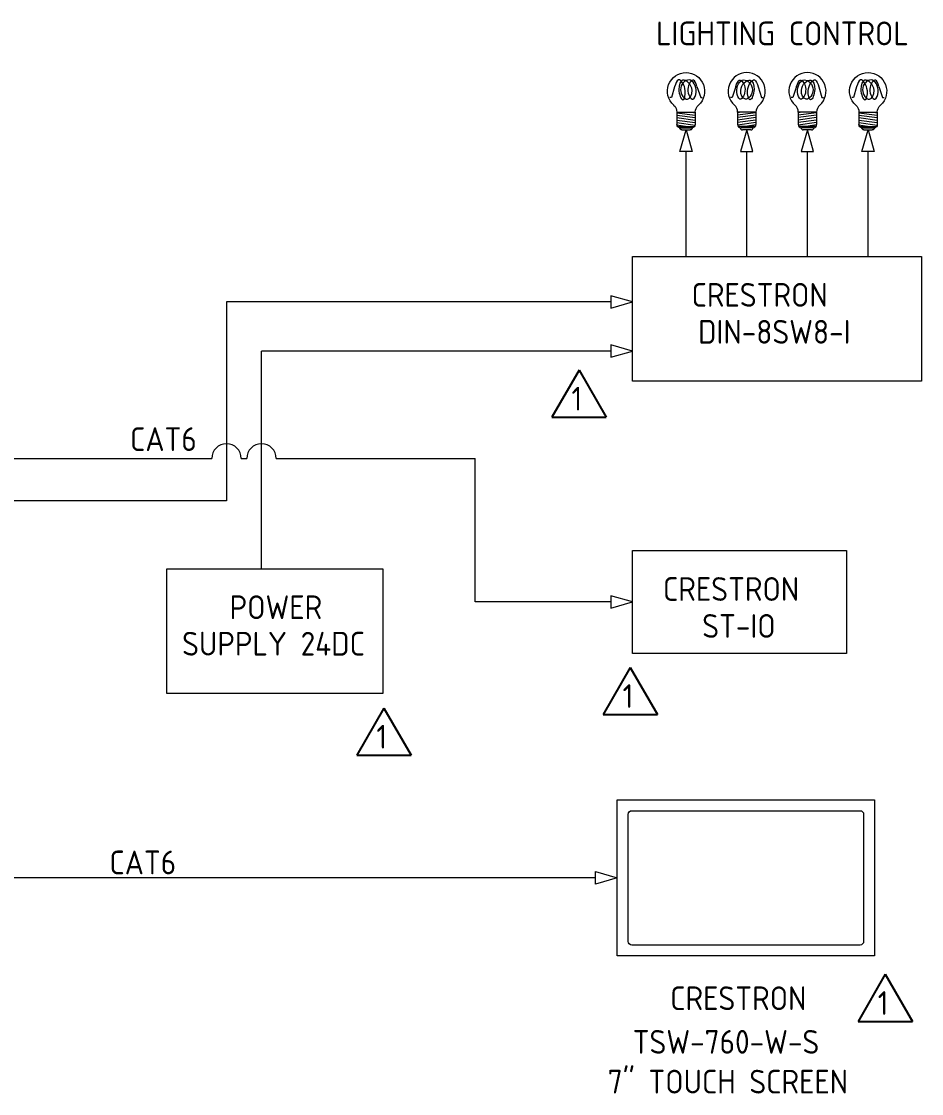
# Model space of a CAD drawing. Header units: millimetres. Extents: x 52029 to 181395, y -167683 to -9934.
# Drawn here: x 69059 to 78537, y -108633 to -97345 of the extents above; entities that cross this region are included whole.
import ezdxf
from ezdxf.enums import TextEntityAlignment as Align

# ---------------------------------------------------------------- set-up
doc = ezdxf.new("R2010")
doc.units = ezdxf.units.MM
doc.header["$LTSCALE"] = 3
doc.layers.add('FUR', color=8, linetype='Continuous', lineweight=5)
doc.layers.add('Layer1', color=7, linetype='Continuous')
doc.styles.add('style1', font='isocp.shx', dxfattribs={"height": 1})

msp = doc.modelspace()

# ---------------------------------------------------------------- linework, layer by layer
at = {"layer": 'FUR', "color": 40}
for p, q in [((75936, -98034), (75904, -98145)), ((76172, -98029), (76211, -98145)), ((76582, -98029), (76543, -98145)), ((76817, -98034), (76850, -98145)), ((77221, -98029), (77182, -98145)), ((77456, -98034), (77488, -98145)), ((77853, -98034), (77820, -98145)), ((78088, -98029), (78127, -98145)), ((75904, -98145), (75887, -98145)), ((76211, -98145), (76228, -98145)), ((76543, -98145), (76526, -98145)), ((76850, -98145), (76866, -98145)), ((77182, -98145), (77165, -98145)), ((77488, -98145), (77505, -98145)), ((77820, -98145), (77804, -98145)), ((78127, -98145), (78144, -98145))]:
    msp.add_line(p, q, dxfattribs=at)
at = {"layer": 'FUR', "color": 8}
for p, q in [((75961, -98301), (76154, -98301)), ((75961, -98306), (76154, -98333)), ((76113, -98301), (76154, -98307)), ((76641, -98301), (76600, -98307)), ((76793, -98301), (76600, -98301)), ((76793, -98306), (76600, -98333)), ((77280, -98301), (77238, -98307)), ((77432, -98301), (77238, -98301)), ((77432, -98306), (77238, -98333)), ((77877, -98301), (78070, -98301)), ((77877, -98306), (78070, -98333)), ((78029, -98301), (78070, -98307)), ((75961, -98332), (76154, -98358)), ((75961, -98358), (76154, -98384)), ((75961, -98383), (76154, -98410)), ((75961, -98409), (76154, -98436)), ((76793, -98332), (76600, -98358)), ((76793, -98358), (76600, -98384)), ((76793, -98383), (76600, -98410)), ((76793, -98409), (76600, -98436)), ((77432, -98332), (77238, -98358)), ((77432, -98358), (77238, -98384)), ((77432, -98383), (77238, -98410)), ((77432, -98409), (77239, -98436)), ((77877, -98332), (78070, -98358)), ((77877, -98358), (78070, -98384)), ((77877, -98383), (78070, -98410)), ((77877, -98409), (78070, -98436)), ((75961, -98435), (76071, -98450)), ((75967, -98450), (76148, -98450)), ((76787, -98450), (76605, -98450)), ((76793, -98435), (76682, -98450)), ((77426, -98450), (77244, -98450)), ((77432, -98435), (77321, -98450)), ((77877, -98435), (77988, -98450)), ((77883, -98450), (78064, -98450))]:
    msp.add_line(p, q, dxfattribs=at)
at = {"layer": 'FUR'}
for p, q in [((75961, -98302), (75961, -98431)), ((76154, -98302), (76154, -98431)), ((76600, -98302), (76600, -98431)), ((76793, -98302), (76793, -98431)), ((77238, -98302), (77238, -98431)), ((77432, -98302), (77432, -98431)), ((77877, -98302), (77877, -98431)), ((78070, -98302), (78070, -98431)), ((75995, -98465), (76120, -98465)), ((76013, -98488), (76101, -98488)), ((76759, -98465), (76633, -98465)), ((76740, -98488), (76652, -98488)), ((77398, -98465), (77272, -98465)), ((77379, -98488), (77291, -98488)), ((77911, -98465), (78037, -98465)), ((77930, -98488), (78018, -98488))]:
    msp.add_line(p, q, dxfattribs=at)
at = {"layer": 'FUR', "color": 7}
for p, q in [((76057, -99819), (76057, -98716)), ((76696, -99819), (76696, -98716)), ((77335, -99819), (77335, -98716)), ((77974, -99819), (77974, -98716)), ((71587, -103108), (71587, -100816)), ((75265, -100816), (71587, -100816))]:
    msp.add_line(p, q, dxfattribs=at)
at = {"layer": 'FUR', "color": 3}
for p, q in [((71218, -100299), (71218, -102391)), ((75265, -100299), (71218, -100299)), ((71218, -102391), (67548, -102391)), ((75103, -106363), (68348, -106363))]:
    msp.add_line(p, q, dxfattribs=at)
at = {"layer": 'FUR', "color": 7}
for points in [[(75992, -98716), (76057, -98488), (76122, -98716)], [(76761, -98716), (76696, -98488), (76631, -98716)], [(77400, -98716), (77335, -98488), (77270, -98716)], [(77909, -98716), (77974, -98488), (78039, -98716)], [(75494, -99819), (78537, -99819), (78537, -101131), (75494, -101131)], [(75265, -100364), (75494, -100299), (75265, -100234)], [(75265, -100881), (75494, -100816), (75265, -100751)], [(75494, -102915), (77748, -102915), (77748, -103999), (75494, -103999)], [(70591, -103108), (72865, -103108), (72865, -104420), (70591, -104420)], [(75265, -103522), (75494, -103457), (75265, -103392)], [(75332, -105540), (78042, -105540), (78042, -107185), (75332, -107185)], [(75103, -106297), (75332, -106363), (75103, -106428)]]:
    msp.add_lwpolyline(points, close=True, dxfattribs=at)
at = {"layer": 'FUR', "color": 3}
for points in [[(67548, -101947), (71063, -101947)], [(71373, -101947), (71433, -101947)], [(71742, -101947), (73836, -101947)], [(75265, -103457), (73836, -103457), (73836, -101947)]]:
    msp.add_lwpolyline(points, dxfattribs=at)
at = {"layer": 'FUR', "color": 7}
msp.add_lwpolyline([(75485, -105655), (77889, -105655, -0.414214), (77927, -105694), (77927, -107031, -0.414214), (77889, -107070), (75485, -107070, -0.414214), (75447, -107031), (75447, -105694, -0.414214)], format="xyb", close=True, dxfattribs=at)
at = {"layer": 'FUR', "color": 3}
for centre in [(71218, -101947), (71587, -101947)]:
    msp.add_arc(centre, 155, 0, 180, dxfattribs=at)
at = {"layer": 'FUR', "color": 1, "extrusion": (0, 0, -1)}
for centre, major_axis, start_param, end_param in [((76057, -98080), (0, 196), 3.869219, 8.697151), ((77974, -98080), (0, 196), 3.869219, 8.697151), ((75859, -98302), (71.6, 71.6), -0.057772, 0.785398), ((76255, -98302), (-71.6, 71.6), 5.497787, 6.340957), ((77776, -98302), (71.6, 71.6), -0.057772, 0.785398), ((78172, -98302), (-71.6, 71.6), 5.497787, 6.340957)]:
    msp.add_ellipse(centre, major_axis=major_axis, ratio=1, start_param=start_param, end_param=end_param, dxfattribs=at)
at = {"layer": 'FUR', "color": 1}
for centre, major_axis, start_param, end_param in [((76696, -98080), (0, 196), 3.869219, 8.697151), ((77335, -98080), (0, 196), 3.869219, 8.697151), ((76498, -98302), (71.6, 71.6), 5.497787, 6.340957), ((76894, -98302), (-71.6, 71.6), -0.057772, 0.785398), ((77137, -98302), (71.6, 71.6), 5.497787, 6.340957), ((77533, -98302), (-71.6, 71.6), -0.057772, 0.785398)]:
    msp.add_ellipse(centre, major_axis=major_axis, ratio=1, start_param=start_param, end_param=end_param, dxfattribs=at)
at = {"layer": 'FUR', "extrusion": (0, 0, -1)}
for centre, major_axis, start_param, end_param in [((75995, -98431), (-23.9, 23.9), 3.926991, 5.497787), ((76120, -98431), (23.9, 23.9), 0.785398, 2.356194), ((77911, -98431), (-23.9, 23.9), 3.926991, 5.497787), ((78037, -98431), (23.9, 23.9), 0.785398, 2.356194), ((76013, -98464), (16.7, 16.7), 2.356194, 3.926991), ((76101, -98464), (16.7, 16.7), 0.785398, 2.356194), ((77930, -98464), (16.7, 16.7), 2.356194, 3.926991), ((78018, -98464), (16.7, 16.7), 0.785398, 2.356194)]:
    msp.add_ellipse(centre, major_axis=major_axis, ratio=1, start_param=start_param, end_param=end_param, dxfattribs=at)
at = {"layer": 'FUR'}
for centre, major_axis, start_param, end_param in [((76633, -98431), (-23.9, 23.9), 0.785398, 2.356194), ((76759, -98431), (23.9, 23.9), 3.926991, 5.497787), ((77272, -98431), (-23.9, 23.9), 0.785398, 2.356194), ((77398, -98431), (23.9, 23.9), 3.926991, 5.497787), ((76652, -98464), (-16.7, 16.7), 0.785398, 2.356194), ((76740, -98464), (-16.7, 16.7), 2.356194, 3.926991), ((77291, -98464), (-16.7, 16.7), 0.785398, 2.356194), ((77379, -98464), (-16.7, 16.7), 2.356194, 3.926991)]:
    msp.add_ellipse(centre, major_axis=major_axis, ratio=1, start_param=start_param, end_param=end_param, dxfattribs=at)
at = {"layer": 'FUR', "color": 40}
for points in [[(76172, -98029), (76161, -97999), (76136, -97921), (76043, -98059), (76126, -98207), (76187, -98060), (76100, -97905), (75955, -98054), (76072, -98215), (76158, -98051), (76017, -97912), (75962, -98060), (76024, -98223), (76072, -98056), (75979, -97913), (75948, -98000), (75936, -98034)], [(76582, -98029), (76592, -97999), (76618, -97921), (76711, -98059), (76627, -98207), (76567, -98060), (76653, -97905), (76799, -98054), (76682, -98215), (76596, -98051), (76736, -97912), (76792, -98060), (76730, -98223), (76681, -98056), (76775, -97913), (76805, -98000), (76817, -98034)], [(77221, -98029), (77231, -97999), (77257, -97921), (77350, -98059), (77266, -98207), (77206, -98060), (77292, -97905), (77438, -98054), (77321, -98215), (77234, -98051), (77375, -97912), (77431, -98060), (77369, -98223), (77320, -98056), (77413, -97913), (77444, -98000), (77456, -98034)], [(78088, -98029), (78078, -97999), (78052, -97921), (77959, -98059), (78043, -98207), (78103, -98060), (78017, -97905), (77871, -98054), (77988, -98215), (78074, -98051), (77934, -97912), (77878, -98060), (77940, -98223), (77989, -98056), (77895, -97913), (77864, -98000), (77853, -98034)]]:
    msp.add_open_spline(points, degree=3, knots=[0, 0, 0, 0, 15.100827, 37.929878, 61.04655, 77.090285, 106.865366, 134.229578, 158.996551, 180.226968, 209.485756, 230.563679, 254.144379, 273.792162, 300.825924, 317.441855, 317.441855, 317.441855, 317.441855], dxfattribs=at)
at = {"layer": 'Layer1'}
for p, q in [((74930, -101016), (74644, -101511)), ((74930, -101016), (75216, -101511)), ((74644, -101511), (75216, -101511)), ((75469, -104147), (75183, -104642)), ((75469, -104147), (75755, -104642)), ((72876, -104574), (72590, -105069)), ((72876, -104574), (73162, -105069)), ((75183, -104642), (75755, -104642)), ((72590, -105069), (73162, -105069)), ((78154, -107378), (77868, -107874)), ((78154, -107378), (78440, -107874)), ((77868, -107874), (78440, -107874))]:
    msp.add_line(p, q, dxfattribs=at)

# ---------------------------------------------------------------- texts
at = {"layer": 'FUR', "color": 7, "style": 'style1'}
for s, p in [('LIGHTING CONTROL', (77072, -97596)), ('1', (74907, -101442)), ('CAT6', (70554, -101868)), ('1', (75446, -104573)), ('1', (72853, -105001)), ('CAT6', (70337, -106325)), ('1', (78131, -107805))]:
    msp.add_text(s, height=250, dxfattribs=at).set_placement(p, align=Align.CENTER)
for s, p in [('CRESTRON', (76115, -100349)), ('DIN-8SW8-I', (76184, -100738)), ('CRESTRON', (75814, -103446)), ('POWER', (71251, -103638)), ('ST-IO', (76227, -103835)), ('SUPPLY 24DC', (70751, -104022)), ('CRESTRON', (75890, -107755)), ('TSW-760-W-S', (75495, -108214)), ('7" TOUCH SCREEN', (75232, -108633))]:
    msp.add_text(s, height=250, dxfattribs=at).set_placement(p)

doc.saveas('drawing.dxf')
